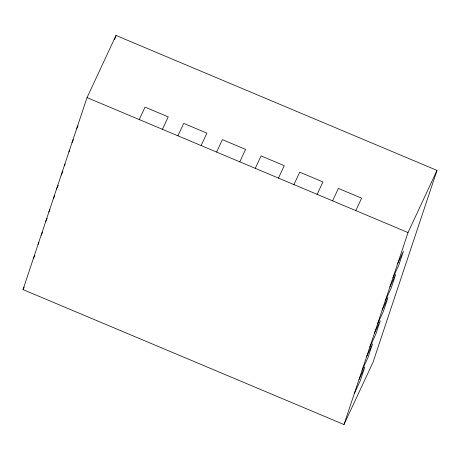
<?xml version="1.0" encoding="UTF-8"?>
<svg xmlns="http://www.w3.org/2000/svg" width="460" height="460" viewBox="0 0 460 460"><rect width="100%" height="100%" fill="white"/><g stroke="black" fill="none" stroke-linecap="round" stroke-linejoin="round"><path stroke-width="0.69" d="M23 289.599L87.026 97.606L116.012 35.454L437 170.401L372.974 362.394L343.988 424.546L23 289.599L24.207 287.011M114.649 39.543L116.012 35.454M343.988 424.546L408.02 232.553L437 170.401M76.613 128.834L78.062 125.729M71.984 142.715L73.433 139.604M68.902 151.967L69.77 150.104M64.273 165.847L65.142 163.978M61.186 175.099L62.922 171.367M56.557 188.98L58.293 185.248M53.469 198.231L54.631 195.742M48.84 212.112L50.002 209.622M45.758 221.363L47.207 218.253M41.13 235.238L42.579 232.133M38.042 244.496L38.91 242.627M33.413 258.37L34.862 255.265M139.236 119.554L145.032 107.128L168.239 116.88L162.443 129.312M177.911 135.815L183.707 123.383L206.914 133.141L201.112 145.573M216.585 152.076L222.381 139.644L245.582 149.396L239.786 161.828M255.26 168.331L261.056 155.9L284.257 165.657L278.461 178.089M293.928 184.592L299.73 172.161L322.931 181.913L317.135 194.344M332.603 200.847L338.399 188.416L361.606 198.174L355.81 210.605M397.601 263.781L403.403 251.35L398.774 265.23L392.978 277.662M389.89 286.913L395.686 274.482L391.058 288.362L385.261 300.788M382.174 310.046L387.97 297.614L383.341 311.495L377.545 323.921M374.463 333.172L380.259 320.747L375.63 334.621L369.834 347.053M366.747 356.304L372.542 343.879L367.914 357.753L362.118 370.185M359.03 379.437L364.832 367.005L360.203 380.886L354.407 393.317M87.026 97.606L408.02 232.553"/></g></svg>
